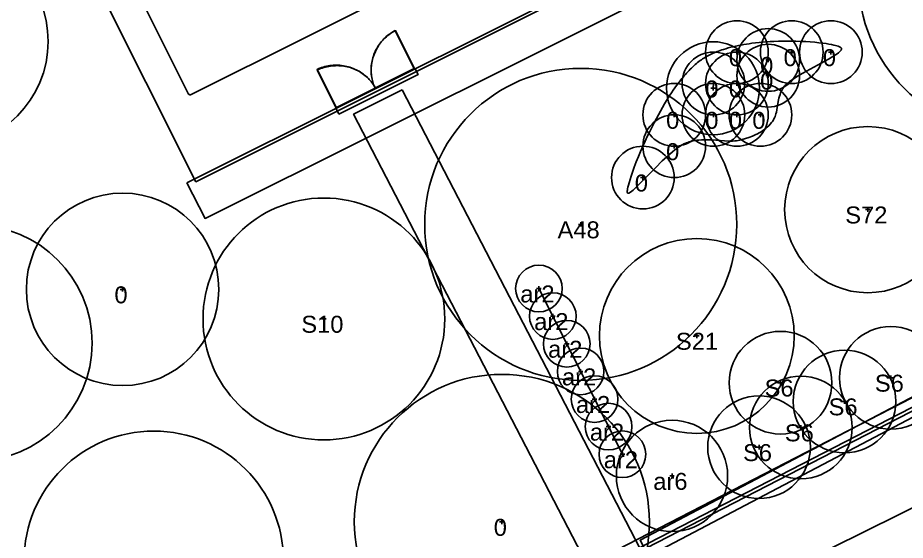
# Model space of a CAD drawing. Header units: millimetres. Extents: x 0 to 135, y -17 to 120.
# Drawn here: x 74.44 to 94.31, y 28.22 to 39.92 of the extents above; entities that cross this region are included whole.
import ezdxf

# ---------------------------------------------------------------- set-up
doc = ezdxf.new("R2010")
doc.units = ezdxf.units.MM
for name, color, linetype in [('Accessory', 7, 'Continuous'), ('Door', 7, 'Continuous'), ('Edging', 7, 'Continuous'), ('House', 7, 'Continuous'), ('Label', 7, 'Continuous'), ('Lot Boundary', 7, 'Continuous'), ('Path', 7, 'Continuous'), ('Plan View', 7, 'Continuous'), ('Plant', 7, 'Continuous'), ('Plant Fill', 7, 'Continuous'), ('Plant Row', 7, 'Continuous'), ('Region', 7, 'Continuous'), ('Road', 7, 'Continuous')]:
    doc.layers.add(name, color=color, linetype=linetype)
picture_1 = doc.add_image_def('image1.jpg', size_in_pixel=(8192, 8192))

# ---------------------------------------------------------------- blocks, each defined once
blk = doc.blocks.new('1')
at = {"flags": 1}
for tag in ['Export Name', 'Export Layer']:
    blk.add_attdef(tag, (0, 0), '', height=0.0254, dxfattribs=at)
at = {"layer": 'Plan View'}
image = blk.add_image(picture_1, insert=(0, 0), size_in_units=(120, 120), dxfattribs=dict(at, fade=50))
image.dxf.flags = 7
blk = doc.blocks.new('2')
at = {"layer": 'Path'}
blk.add_lwpolyline([(83.046, 38.308), (88.365, 28.048), (87.276, 27.5), (81.957, 37.759)], close=True, dxfattribs=at)
at = {"flags": 1}
for tag in ['Export Name', 'Export Layer']:
    blk.add_attdef(tag, (0, 0), '', height=0.0254, dxfattribs=at)
blk = doc.blocks.new('3')
at = {"layer": 'Road'}
blk.add_lwpolyline([(73.998, 18.606), (75.785, 19.524), (77.537, 20.423), (78.965, 21.154), (80.358, 21.865), (81.712, 22.556), (82.765, 23.091), (83.788, 23.61), (84.78, 24.112), (85.501, 24.476), (86.456, 24.957), (87.423, 25.443), (88.646, 26.055), (89.883, 26.674), (91.133, 27.296), (92.645, 28.048), (94.168, 28.803), (95.952, 29.686), (97.738, 30.567), (99.775, 31.57), (102.05, 32.686), (104.54, 33.906), (107.691, 35.445)], dxfattribs=at)
at = {"flags": 1}
for tag in ['Export Name', 'Export Layer']:
    blk.add_attdef(tag, (0, 0), '', height=0.0254, dxfattribs=at)
blk = doc.blocks.new('4')
at = {"layer": 'Path'}
blk.add_lwpolyline([(78.22, 36.225), (89.542, 41.879), (89.954, 41.079), (78.632, 35.425)], close=True, dxfattribs=at)
at = {"flags": 1}
for tag in ['Export Name', 'Export Layer']:
    blk.add_attdef(tag, (0, 0), '', height=0.0254, dxfattribs=at)
blk = doc.blocks.new('27')
at = {"layer": 'Region'}
blk.add_lwpolyline([(64.821, 16.135), (47.387, 45.257), (31.439, 73.695), (29.947, 76.615), (21.269, 96.585), (28.361, 102.197), (42.114, 109.413), (68.819, 118.294), (77.639, 101.149), (82.079, 93.44), (90.775, 78.391), (103.175, 55.304), (100.566, 53.62), (108.309, 38.555)], close=True, dxfattribs=at)
at = {"flags": 1}
for tag in ['Export Name', 'Export Layer']:
    blk.add_attdef(tag, (0, 0), '', height=0.0254, dxfattribs=at)
blk = doc.blocks.new('28')
at = {"layer": 'Region'}
blk.add_lwpolyline([(43.131, 53.427), (31.098, 74.909), (21.972, 95.987), (28.756, 101.559), (42.566, 108.747), (69.055, 117.711), (103.378, 54.961), (100.793, 53.427), (108.465, 38.325), (65.34, 16.116)], close=True, dxfattribs=at)
at = {"flags": 1}
for tag in ['Export Name', 'Export Layer']:
    blk.add_attdef(tag, (0, 0), '', height=0.0254, dxfattribs=at)
blk = doc.blocks.new('45')
at = {"layer": 'House'}
blk.add_lwpolyline([(89.606, 41.842), (78.428, 36.246), (76.19, 40.717), (87.368, 46.313)], close=True, dxfattribs=at)
at = {"flags": 1}
for tag in ['Export Name', 'Export Layer']:
    blk.add_attdef(tag, (0, 0), '', height=0.0254, dxfattribs=at)
blk = doc.blocks.new('62')
at = {"layer": 'Door'}
for points in [[(82.443, 38.341), (82.43, 38.369), (82.417, 38.397), (82.406, 38.425), (82.396, 38.454), (82.387, 38.483), (82.379, 38.512), (82.371, 38.541), (82.364, 38.578), (82.358, 38.615), (82.353, 38.653), (82.35, 38.69), (82.349, 38.727), (82.349, 38.765), (82.35, 38.802), (82.353, 38.839), (82.357, 38.876), (82.363, 38.913), (82.37, 38.95), (82.379, 38.987), (82.389, 39.023), (82.4, 39.059), (82.413, 39.094), (82.426, 39.129), (82.442, 39.163), (82.458, 39.197), (82.476, 39.23), (82.495, 39.263), (82.515, 39.295), (82.536, 39.326), (82.559, 39.357), (82.583, 39.386), (82.608, 39.415), (82.634, 39.443), (82.661, 39.469), (82.689, 39.495), (82.719, 39.52), (82.749, 39.543), (82.774, 39.561), (82.8, 39.579), (82.827, 39.595), (82.854, 39.611), (82.882, 39.626), (82.889, 39.629)], [(82.896, 39.633), (83.322, 38.781)], [(81.141, 38.746), (81.564, 37.901)], [(81.148, 38.749), (81.183, 38.765), (81.218, 38.78), (81.254, 38.792), (81.29, 38.804), (81.326, 38.814), (81.363, 38.823), (81.4, 38.83), (81.438, 38.836), (81.475, 38.841), (81.513, 38.844), (81.55, 38.845), (81.588, 38.846), (81.626, 38.845), (81.663, 38.843), (81.7, 38.839), (81.738, 38.834), (81.775, 38.828), (81.811, 38.82), (81.848, 38.811), (81.884, 38.801), (81.919, 38.789), (81.954, 38.776), (81.989, 38.762), (82.023, 38.747), (82.056, 38.73), (82.089, 38.712), (82.12, 38.693), (82.152, 38.673), (82.182, 38.651), (82.211, 38.628), (82.24, 38.604), (82.267, 38.579), (82.289, 38.558), (82.309, 38.536), (82.329, 38.513), (82.348, 38.49), (82.367, 38.466), (82.384, 38.441), (82.401, 38.415), (82.417, 38.389), (82.432, 38.361), (82.443, 38.341)]]:
    blk.add_lwpolyline(points, dxfattribs=at)
for points in [[(82.443, 38.341), (82.43, 38.368), (82.418, 38.396), (82.406, 38.425), (82.396, 38.453), (82.387, 38.482), (82.379, 38.511), (82.372, 38.541), (82.364, 38.577), (82.359, 38.614), (82.354, 38.651), (82.351, 38.689), (82.35, 38.726), (82.35, 38.763), (82.352, 38.801), (82.355, 38.838), (82.359, 38.875), (82.365, 38.912), (82.372, 38.949), (82.381, 38.985), (82.391, 39.021), (82.402, 39.057), (82.415, 39.092), (82.429, 39.127), (82.444, 39.162), (82.46, 39.196), (82.478, 39.229), (82.497, 39.262), (82.517, 39.294), (82.538, 39.325), (82.561, 39.355), (82.585, 39.385), (82.61, 39.414), (82.636, 39.442), (82.663, 39.468), (82.691, 39.494), (82.72, 39.519), (82.75, 39.543), (82.782, 39.565), (82.808, 39.583), (82.834, 39.599), (82.861, 39.615), (82.889, 39.629), (83.315, 38.777)], [(81.571, 37.904), (81.141, 38.763), (81.176, 38.779), (81.204, 38.79), (81.24, 38.803), (81.276, 38.815), (81.313, 38.825), (81.349, 38.834), (81.387, 38.841), (81.424, 38.847), (81.462, 38.852), (81.499, 38.855), (81.537, 38.856), (81.575, 38.857), (81.613, 38.855), (81.651, 38.853), (81.688, 38.849), (81.726, 38.844), (81.763, 38.837), (81.8, 38.829), (81.837, 38.82), (81.873, 38.81), (81.909, 38.798), (81.944, 38.785), (81.979, 38.77), (82.013, 38.755), (82.047, 38.738), (82.08, 38.72), (82.112, 38.7), (82.144, 38.68), (82.175, 38.658), (82.204, 38.635), (82.233, 38.611), (82.261, 38.585), (82.288, 38.559), (82.309, 38.537), (82.329, 38.514), (82.348, 38.49), (82.366, 38.466), (82.384, 38.441), (82.401, 38.415), (82.417, 38.389), (82.432, 38.361), (82.443, 38.341)], [(81.627, 37.758), (81.556, 37.9), (83.327, 38.787), (83.399, 38.645)]]:
    blk.add_lwpolyline(points, close=True, dxfattribs=at)
at = {"flags": 1}
for tag in ['Export Name', 'Export Layer']:
    blk.add_attdef(tag, (0, 0), '', height=0.0254, dxfattribs=at)
blk = doc.blocks.new('189')
at = {"layer": 'Plant'}
for points in [[(73.412, 32.637), (73.514, 32.637)], [(73.463, 32.586), (73.463, 32.688)]]:
    blk.add_lwpolyline(points, dxfattribs=at)
blk.add_circle((73.463, 32.637), 2.639, dxfattribs=at)
at = {"flags": 1}
for tag in ['Export Name', 'Export Layer']:
    blk.add_attdef(tag, (0, 0), '', height=0.0254, dxfattribs=at)
blk = doc.blocks.new('195')
at = {"layer": 'Plant'}
for points in [[(72.721, 39.386), (72.822, 39.386)], [(72.772, 39.335), (72.772, 39.437)]]:
    blk.add_lwpolyline(points, dxfattribs=at)
blk.add_circle((72.772, 39.386), 2.348, dxfattribs=at)
at = {"flags": 1}
for tag in ['Export Name', 'Export Layer']:
    blk.add_attdef(tag, (0, 0), '', height=0.0254, dxfattribs=at)
blk = doc.blocks.new('200')
at = {"layer": 'Accessory'}
blk.add_lwpolyline([(78.269, 38.203), (78.277, 38.198), (78.29, 38.195), (78.304, 38.196), (88.652, 43.353), (88.666, 43.364), (88.679, 43.383), (88.684, 43.404), (88.676, 43.445), (86.011, 48.788), (85.998, 48.804), (85.984, 48.812), (85.97, 48.815), (85.957, 48.814), (75.609, 43.657), (75.595, 43.646), (75.579, 43.621), (75.578, 43.594), (75.597, 43.54), (78.25, 38.223)], close=True, dxfattribs=at)
at = {"flags": 1}
for tag in ['Export Name', 'Export Layer']:
    blk.add_attdef(tag, (0, 0), '', height=0.0254, dxfattribs=at)
blk = doc.blocks.new('204')
at = {"layer": 'Plant'}
for points in [[(85.225, 28.634), (85.326, 28.634)], [(85.276, 28.583), (85.276, 28.685)]]:
    blk.add_lwpolyline(points, dxfattribs=at)
blk.add_circle((85.276, 28.634), 3.303, dxfattribs=at)
at = {"flags": 1}
for tag in ['Export Name', 'Export Layer']:
    blk.add_attdef(tag, (0, 0), '', height=0.0254, dxfattribs=at)
blk = doc.blocks.new('205')
at = {"layer": 'Plant'}
for points in [[(96.74, 40.835), (96.841, 40.835)], [(96.79, 40.784), (96.79, 40.886)]]:
    blk.add_lwpolyline(points, dxfattribs=at)
blk.add_circle((96.79, 40.835), 3.536, dxfattribs=at)
at = {"flags": 1}
for tag in ['Export Name', 'Export Layer']:
    blk.add_attdef(tag, (0, 0), '', height=0.0254, dxfattribs=at)
blk = doc.blocks.new('206')
at = {"layer": 'Plant'}
for points in [[(90.003, 38.29), (90.003, 38.392)], [(89.953, 38.341), (90.054, 38.341)]]:
    blk.add_lwpolyline(points, dxfattribs=at)
blk.add_circle((90.003, 38.341), 1.04, dxfattribs=at)
at = {"flags": 1}
for tag in ['Export Name', 'Export Layer']:
    blk.add_attdef(tag, (0, 0), '', height=0.0254, dxfattribs=at)
blk = doc.blocks.new('207')
at = {"layer": 'Plant'}
for points in [[(76.734, 33.839), (76.835, 33.839)], [(76.785, 33.788), (76.785, 33.89)]]:
    blk.add_lwpolyline(points, dxfattribs=at)
blk.add_circle((76.785, 33.839), 2.154, dxfattribs=at)
at = {"flags": 1}
for tag in ['Export Name', 'Export Layer']:
    blk.add_attdef(tag, (0, 0), '', height=0.0254, dxfattribs=at)
blk = doc.blocks.new('210')
at = {"layer": 'Plant'}
for points in [[(89.59, 32.796), (89.691, 32.796)], [(89.64, 32.746), (89.64, 32.847)]]:
    blk.add_lwpolyline(points, dxfattribs=at)
blk.add_circle((89.64, 32.796), 2.18, dxfattribs=at)
at = {"flags": 1}
for tag in ['Export Name', 'Export Layer']:
    blk.add_attdef(tag, (0, 0), '', height=0.0254, dxfattribs=at)
blk = doc.blocks.new('214')
at = {"layer": 'Plant'}
for points in [[(86.99, 35.293), (87.092, 35.293)], [(87.041, 35.243), (87.041, 35.344)]]:
    blk.add_lwpolyline(points, dxfattribs=at)
blk.add_circle((87.041, 35.293), 3.492, dxfattribs=at)
at = {"flags": 1}
for tag in ['Export Name', 'Export Layer']:
    blk.add_attdef(tag, (0, 0), '', height=0.0254, dxfattribs=at)
blk = doc.blocks.new('220')
at = {"layer": 'Plant'}
for points in [[(77.484, 27.714), (77.484, 27.816)], [(77.433, 27.765), (77.535, 27.765)]]:
    blk.add_lwpolyline(points, dxfattribs=at)
blk.add_circle((77.484, 27.765), 2.903, dxfattribs=at)
at = {"flags": 1}
for tag in ['Export Name', 'Export Layer']:
    blk.add_attdef(tag, (0, 0), '', height=0.0254, dxfattribs=at)
blk = doc.blocks.new('225')
at = {"layer": 'Plant'}
for points in [[(89.034, 29.664), (89.135, 29.664)], [(89.085, 29.613), (89.085, 29.714)]]:
    blk.add_lwpolyline(points, dxfattribs=at)
blk.add_circle((89.085, 29.664), 1.246, dxfattribs=at)
at = {"flags": 1}
for tag in ['Export Name', 'Export Layer']:
    blk.add_attdef(tag, (0, 0), '', height=0.0254, dxfattribs=at)
blk = doc.blocks.new('227')
at = {"layer": 'Plant'}
for points in [[(81.292, 33.127), (81.292, 33.228)], [(81.241, 33.177), (81.343, 33.177)]]:
    blk.add_lwpolyline(points, dxfattribs=at)
blk.add_circle((81.292, 33.177), 2.706, dxfattribs=at)
at = {"flags": 1}
for tag in ['Export Name', 'Export Layer']:
    blk.add_attdef(tag, (0, 0), '', height=0.0254, dxfattribs=at)
blk = doc.blocks.new('239')
at = {"layer": 'Plant'}
for points in [[(93.933, 31.859), (94.035, 31.859)], [(93.984, 31.809), (93.984, 31.91)]]:
    blk.add_lwpolyline(points, dxfattribs=at)
blk.add_circle((93.984, 31.859), 1.149, dxfattribs=at)
at = {"flags": 1}
for tag in ['Export Name', 'Export Layer']:
    blk.add_attdef(tag, (0, 0), '', height=0.0254, dxfattribs=at)
blk = doc.blocks.new('240')
at = {"layer": 'Plant'}
for points in [[(92.898, 31.329), (92.999, 31.329)], [(92.948, 31.278), (92.948, 31.38)]]:
    blk.add_lwpolyline(points, dxfattribs=at)
blk.add_circle((92.948, 31.329), 1.149, dxfattribs=at)
at = {"flags": 1}
for tag in ['Export Name', 'Export Layer']:
    blk.add_attdef(tag, (0, 0), '', height=0.0254, dxfattribs=at)
blk = doc.blocks.new('241')
at = {"layer": 'Plant'}
for points in [[(90.982, 30.305), (91.083, 30.305)], [(91.033, 30.254), (91.033, 30.356)]]:
    blk.add_lwpolyline(points, dxfattribs=at)
blk.add_circle((91.033, 30.305), 1.149, dxfattribs=at)
at = {"flags": 1}
for tag in ['Export Name', 'Export Layer']:
    blk.add_attdef(tag, (0, 0), '', height=0.0254, dxfattribs=at)
blk = doc.blocks.new('242')
at = {"layer": 'Plant'}
for points in [[(91.969, 30.697), (91.969, 30.798)], [(91.918, 30.748), (92.02, 30.748)]]:
    blk.add_lwpolyline(points, dxfattribs=at)
blk.add_circle((91.969, 30.748), 1.149, dxfattribs=at)
at = {"flags": 1}
for tag in ['Export Name', 'Export Layer']:
    blk.add_attdef(tag, (0, 0), '', height=0.0254, dxfattribs=at)
blk = doc.blocks.new('252')
at = {"layer": 'Plant'}
for points in [[(91.515, 31.699), (91.515, 31.801)], [(91.464, 31.75), (91.566, 31.75)]]:
    blk.add_lwpolyline(points, dxfattribs=at)
blk.add_circle((91.515, 31.75), 1.149, dxfattribs=at)
at = {"flags": 1}
for tag in ['Export Name', 'Export Layer']:
    blk.add_attdef(tag, (0, 0), '', height=0.0254, dxfattribs=at)
blk = doc.blocks.new('254')
at = {"layer": 'Plant'}
for points in [[(93.415, 35.623), (93.517, 35.623)], [(93.466, 35.573), (93.466, 35.674)]]:
    blk.add_lwpolyline(points, dxfattribs=at)
blk.add_circle((93.466, 35.623), 1.859, dxfattribs=at)
at = {"flags": 1}
for tag in ['Export Name', 'Export Layer']:
    blk.add_attdef(tag, (0, 0), '', height=0.0254, dxfattribs=at)
blk = doc.blocks.new('375')
at = {"layer": 'Plant Row'}
for points in [[(86.055, 33.858), (86.157, 33.858)], [(86.106, 33.808), (86.106, 33.909)], [(86.106, 33.858), (87.975, 30.147)], [(86.367, 33.24), (86.468, 33.24)], [(86.417, 33.189), (86.417, 33.291)], [(86.678, 32.621), (86.78, 32.621)], [(86.729, 32.571), (86.729, 32.672)], [(86.99, 32.003), (87.091, 32.003)], [(87.04, 31.952), (87.04, 32.054)], [(87.352, 31.334), (87.352, 31.435)], [(87.301, 31.384), (87.403, 31.384)], [(87.664, 30.715), (87.664, 30.817)], [(87.613, 30.766), (87.714, 30.766)], [(87.924, 30.147), (88.026, 30.147)], [(87.975, 30.097), (87.975, 30.198)]]:
    blk.add_lwpolyline(points, dxfattribs=at)
for centre in [(86.106, 33.858), (86.417, 33.24), (86.729, 32.621), (87.04, 32.003), (87.352, 31.384), (87.664, 30.766), (87.975, 30.147)]:
    blk.add_circle(centre, 0.522, dxfattribs=at)
at = {"flags": 1}
for tag in ['Export Name', 'Export Layer']:
    blk.add_attdef(tag, (0, 0), '', height=0.0254, dxfattribs=at)
blk = doc.blocks.new('381')
at = {"layer": 'Plant Fill'}
blk.add_lwpolyline([(92.877, 39.234), (92.878, 39.23), (92.879, 39.225), (92.879, 39.22), (92.878, 39.215), (92.876, 39.21), (92.874, 39.204), (92.87, 39.196), (92.864, 39.187), (92.856, 39.178), (92.845, 39.165), (92.831, 39.152), (92.81, 39.135), (92.782, 39.113), (92.743, 39.086), (92.686, 39.049), (92.592, 38.992), (92.017, 38.676), (91.898, 38.607), (91.82, 38.559), (91.763, 38.521), (91.718, 38.489), (91.683, 38.463), (91.657, 38.441), (91.638, 38.424), (91.621, 38.408), (91.606, 38.391), (91.597, 38.38), (91.582, 38.359), (91.568, 38.338), (91.555, 38.317), (91.54, 38.291), (91.527, 38.264), (91.515, 38.236), (91.503, 38.203), (91.491, 38.164), (91.479, 38.119), (91.464, 38.046), (91.433, 37.86), (91.422, 37.806), (91.412, 37.768), (91.402, 37.737), (91.391, 37.706), (91.38, 37.68), (91.368, 37.655), (91.358, 37.636), (91.346, 37.617), (91.333, 37.598), (91.319, 37.58), (91.312, 37.57), (91.281, 37.535), (91.249, 37.501), (91.217, 37.47), (91.185, 37.442), (91.152, 37.415), (91.119, 37.391), (91.079, 37.364), (91.039, 37.34), (90.998, 37.318), (90.95, 37.295), (90.889, 37.269), (90.807, 37.239), (90.653, 37.19), (90.626, 37.182), (90.599, 37.175), (90.566, 37.168), (90.531, 37.163), (90.49, 37.16), (90.436, 37.158), (90.357, 37.159), (89.972, 37.185), (89.878, 37.188), (89.803, 37.188), (89.742, 37.185), (89.688, 37.181), (89.64, 37.175), (89.593, 37.168), (89.552, 37.16), (89.512, 37.151), (89.472, 37.14), (89.438, 37.129), (89.405, 37.117), (89.392, 37.112), (89.372, 37.103), (89.352, 37.094), (89.324, 37.079), (89.296, 37.063), (89.267, 37.045), (89.23, 37.02), (89.191, 36.993), (89.145, 36.958), (89.097, 36.92), (89.033, 36.865), (88.959, 36.8), (88.868, 36.714), (88.712, 36.561), (88.337, 36.177), (88.261, 36.103), (88.214, 36.061), (88.182, 36.035), (88.158, 36.017), (88.143, 36.007), (88.13, 35.999), (88.121, 35.995), (88.113, 35.992), (88.105, 35.991), (88.101, 35.99), (88.097, 35.991), (88.093, 35.992), (88.09, 35.993), (88.089, 35.995), (88.087, 35.996), (88.086, 35.997), (88.085, 35.999), (88.084, 36.004), (88.083, 36.011), (88.082, 36.018), (88.082, 36.027), (88.083, 36.043), (88.085, 36.061), (88.09, 36.09), (88.097, 36.123), (88.109, 36.17), (88.124, 36.224), (88.146, 36.296), (88.172, 36.375), (88.202, 36.463), (88.241, 36.572), (88.286, 36.69), (88.336, 36.815), (88.383, 36.926), (88.432, 37.041), (88.485, 37.159), (88.531, 37.258), (88.58, 37.359), (88.63, 37.461), (88.682, 37.563), (88.735, 37.666), (88.779, 37.747), (88.824, 37.828), (88.87, 37.909), (88.917, 37.988), (88.965, 38.067), (89.001, 38.125), (89.038, 38.182), (89.075, 38.239), (89.113, 38.294), (89.151, 38.349), (89.189, 38.402), (89.228, 38.454), (89.267, 38.505), (89.307, 38.555), (89.333, 38.587), (89.36, 38.619), (89.386, 38.65), (89.413, 38.68), (89.44, 38.71), (89.467, 38.738), (89.494, 38.766), (89.521, 38.793), (89.549, 38.82), (89.576, 38.845), (89.604, 38.87), (89.631, 38.893), (89.659, 38.916), (89.686, 38.938), (89.714, 38.959), (89.742, 38.978), (89.769, 38.997), (89.783, 39.006), (89.812, 39.023), (89.84, 39.04), (89.87, 39.057), (89.9, 39.073), (89.931, 39.089), (89.963, 39.104), (89.995, 39.118), (90.028, 39.132), (90.061, 39.146), (90.095, 39.16), (90.129, 39.173), (90.164, 39.185), (90.199, 39.197), (90.235, 39.209), (90.29, 39.225), (90.345, 39.241), (90.401, 39.256), (90.459, 39.27), (90.516, 39.283), (90.575, 39.296), (90.634, 39.307), (90.694, 39.318), (90.754, 39.328), (90.815, 39.337), (90.875, 39.346), (90.957, 39.356), (91.039, 39.365), (91.121, 39.372), (91.203, 39.379), (91.285, 39.384), (91.367, 39.389), (91.468, 39.392), (91.568, 39.395), (91.667, 39.396), (91.764, 39.395), (91.86, 39.394), (91.971, 39.39), (92.078, 39.384), (92.181, 39.378), (92.279, 39.37), (92.371, 39.36), (92.458, 39.35), (92.538, 39.339), (92.599, 39.328), (92.655, 39.318), (92.706, 39.307), (92.742, 39.298), (92.774, 39.289), (92.802, 39.28), (92.821, 39.273), (92.837, 39.266), (92.846, 39.262), (92.854, 39.257), (92.861, 39.253), (92.867, 39.248), (92.872, 39.243), (92.875, 39.239), (92.876, 39.237)], close=True, dxfattribs=at)
for points in [[(90.487, 39.148), (90.589, 39.148)], [(90.538, 39.097), (90.538, 39.199)], [(91.715, 39.148), (91.817, 39.148)], [(91.766, 39.097), (91.766, 39.199)], [(92.592, 39.148), (92.694, 39.148)], [(92.643, 39.097), (92.643, 39.199)], [(91.189, 38.973), (91.29, 38.973)], [(91.239, 38.922), (91.239, 39.023)], [(91.189, 38.622), (91.29, 38.622)], [(91.239, 38.571), (91.239, 38.672)], [(89.961, 38.446), (90.062, 38.446)], [(90.012, 38.395), (90.012, 38.497)], [(90.487, 38.446), (90.589, 38.446)], [(90.538, 38.395), (90.538, 38.497)], [(89.135, 37.694), (89.135, 37.795)], [(90.012, 37.694), (90.012, 37.795)], [(90.538, 37.694), (90.538, 37.795)], [(91.064, 37.694), (91.064, 37.795)], [(89.084, 37.745), (89.185, 37.745)], [(89.961, 37.745), (90.062, 37.745)], [(90.487, 37.745), (90.589, 37.745)], [(91.013, 37.745), (91.115, 37.745)], [(89.084, 37.043), (89.185, 37.043)], [(89.135, 36.992), (89.135, 37.094)], [(88.433, 36.291), (88.433, 36.392)], [(88.382, 36.341), (88.484, 36.341)]]:
    blk.add_lwpolyline(points, dxfattribs=at)
for centre in [(90.538, 39.148), (91.766, 39.148), (92.643, 39.148), (91.239, 38.973), (90.012, 38.446), (90.538, 38.446), (91.239, 38.622), (89.135, 37.745), (90.012, 37.745), (90.538, 37.745), (91.064, 37.745), (89.135, 37.043), (88.433, 36.341)]:
    blk.add_circle(centre, 0.702, dxfattribs=at)
at = {"flags": 1}
for tag in ['Export Name', 'Export Layer']:
    blk.add_attdef(tag, (0, 0), '', height=0.0254, dxfattribs=at)
blk = doc.blocks.new('384')
at = {"layer": 'Edging'}
blk.add_lwpolyline([(108.368, 38.283), (88.558, 27.865), (88.369, 28.225), (108.179, 38.643)], close=True, dxfattribs=at)
at = {"flags": 1}
for tag in ['Export Name', 'Export Layer']:
    blk.add_attdef(tag, (0, 0), '', height=0.0254, dxfattribs=at)
blk = doc.blocks.new('385')
at = {"layer": 'Lot Boundary'}
blk.add_lwpolyline([(43.065, 53.479), (31.032, 74.961), (21.906, 96.039), (28.69, 101.612), (42.5, 108.799), (68.989, 117.764), (103.311, 55.014), (100.727, 53.479), (108.399, 38.377), (65.274, 16.169)], close=True, dxfattribs=at)
at = {"flags": 1}
for tag in ['Export Name', 'Export Layer']:
    blk.add_attdef(tag, (0, 0), '', height=0.0254, dxfattribs=at)
blk = doc.blocks.new('662')
at = {"flags": 1}
for tag in ['Export Name', 'Export Layer']:
    blk.add_attdef(tag, (0, 0), '', height=0.0254, dxfattribs=at)
at = {"layer": 'Label', "insert": (92.462, 39.215), "char_height": 0.37948, "attachment_point": 1}
blk.add_mtext('\\fArial|b0|i0;0', dxfattribs=at)
blk = doc.blocks.new('663')
at = {"flags": 1}
for tag in ['Export Name', 'Export Layer']:
    blk.add_attdef(tag, (0, 0), '', height=0.0254, dxfattribs=at)
at = {"layer": 'Label', "insert": (91.058, 39.04), "char_height": 0.37948, "attachment_point": 1}
blk.add_mtext('\\fArial|b0|i0;0', dxfattribs=at)
blk = doc.blocks.new('664')
at = {"flags": 1}
for tag in ['Export Name', 'Export Layer']:
    blk.add_attdef(tag, (0, 0), '', height=0.0254, dxfattribs=at)
at = {"layer": 'Label', "insert": (91.584, 39.215), "char_height": 0.37948, "attachment_point": 1}
blk.add_mtext('\\fArial|b0|i0;0', dxfattribs=at)
blk = doc.blocks.new('665')
at = {"flags": 1}
for tag in ['Export Name', 'Export Layer']:
    blk.add_attdef(tag, (0, 0), '', height=0.0254, dxfattribs=at)
at = {"layer": 'Label', "insert": (90.357, 39.215), "char_height": 0.37948, "attachment_point": 1}
blk.add_mtext('\\fArial|b0|i0;0', dxfattribs=at)
blk = doc.blocks.new('668')
at = {"flags": 1}
for tag in ['Export Name', 'Export Layer']:
    blk.add_attdef(tag, (0, 0), '', height=0.0254, dxfattribs=at)
at = {"layer": 'Label', "insert": (91.058, 38.689), "char_height": 0.37948, "attachment_point": 1}
blk.add_mtext('\\fArial|b0|i0;0', dxfattribs=at)
blk = doc.blocks.new('669')
at = {"flags": 1}
for tag in ['Export Name', 'Export Layer']:
    blk.add_attdef(tag, (0, 0), '', height=0.0254, dxfattribs=at)
at = {"layer": 'Label', "insert": (90.357, 38.514), "char_height": 0.37948, "attachment_point": 1}
blk.add_mtext('\\fArial|b0|i0;0', dxfattribs=at)
blk = doc.blocks.new('670')
at = {"flags": 1}
for tag in ['Export Name', 'Export Layer']:
    blk.add_attdef(tag, (0, 0), '', height=0.0254, dxfattribs=at)
at = {"layer": 'Label', "insert": (89.83, 38.514), "char_height": 0.37948, "attachment_point": 1}
blk.add_mtext('\\fArial|b0|i0;0', dxfattribs=at)
blk = doc.blocks.new('673')
at = {"flags": 1}
for tag in ['Export Name', 'Export Layer']:
    blk.add_attdef(tag, (0, 0), '', height=0.0254, dxfattribs=at)
at = {"layer": 'Label', "insert": (90.883, 37.812), "char_height": 0.37948, "attachment_point": 1}
blk.add_mtext('\\fArial|b0|i0;0', dxfattribs=at)
blk = doc.blocks.new('674')
at = {"flags": 1}
for tag in ['Export Name', 'Export Layer']:
    blk.add_attdef(tag, (0, 0), '', height=0.0254, dxfattribs=at)
at = {"layer": 'Label', "insert": (90.357, 37.812), "char_height": 0.37948, "attachment_point": 1}
blk.add_mtext('\\fArial|b0|i0;0', dxfattribs=at)
blk = doc.blocks.new('675')
at = {"flags": 1}
for tag in ['Export Name', 'Export Layer']:
    blk.add_attdef(tag, (0, 0), '', height=0.0254, dxfattribs=at)
at = {"layer": 'Label', "insert": (89.83, 37.812), "char_height": 0.37948, "attachment_point": 1}
blk.add_mtext('\\fArial|b0|i0;0', dxfattribs=at)
blk = doc.blocks.new('676')
at = {"flags": 1}
for tag in ['Export Name', 'Export Layer']:
    blk.add_attdef(tag, (0, 0), '', height=0.0254, dxfattribs=at)
at = {"layer": 'Label', "insert": (88.953, 37.812), "char_height": 0.37948, "attachment_point": 1}
blk.add_mtext('\\fArial|b0|i0;0', dxfattribs=at)
blk = doc.blocks.new('677')
at = {"flags": 1}
for tag in ['Export Name', 'Export Layer']:
    blk.add_attdef(tag, (0, 0), '', height=0.0254, dxfattribs=at)
at = {"layer": 'Label', "insert": (88.953, 37.11), "char_height": 0.37948, "attachment_point": 1}
blk.add_mtext('\\fArial|b0|i0;0', dxfattribs=at)
blk = doc.blocks.new('679')
at = {"flags": 1}
for tag in ['Export Name', 'Export Layer']:
    blk.add_attdef(tag, (0, 0), '', height=0.0254, dxfattribs=at)
at = {"layer": 'Label', "insert": (88.252, 36.409), "char_height": 0.37948, "attachment_point": 1}
blk.add_mtext('\\fArial|b0|i0;0', dxfattribs=at)
blk = doc.blocks.new('683')
at = {"flags": 1}
for tag in ['Export Name', 'Export Layer']:
    blk.add_attdef(tag, (0, 0), '', height=0.0254, dxfattribs=at)
at = {"layer": 'Label', "insert": (92.963, 35.693), "char_height": 0.37948, "attachment_point": 1}
blk.add_mtext('\\fArial|b0|i0;S72', dxfattribs=at)
blk = doc.blocks.new('684')
at = {"flags": 1}
for tag in ['Export Name', 'Export Layer']:
    blk.add_attdef(tag, (0, 0), '', height=0.0254, dxfattribs=at)
at = {"layer": 'Label', "insert": (86.523, 35.361), "char_height": 0.37948, "attachment_point": 1}
blk.add_mtext('\\fArial|b0|i0;A48', dxfattribs=at)
blk = doc.blocks.new('690')
at = {"flags": 1}
for tag in ['Export Name', 'Export Layer']:
    blk.add_attdef(tag, (0, 0), '', height=0.0254, dxfattribs=at)
at = {"layer": 'Label', "insert": (85.689, 33.926), "char_height": 0.37948, "attachment_point": 1}
blk.add_mtext('\\fArial|b0|i0;ar2', dxfattribs=at)
blk = doc.blocks.new('691')
at = {"flags": 1}
for tag in ['Export Name', 'Export Layer']:
    blk.add_attdef(tag, (0, 0), '', height=0.0254, dxfattribs=at)
at = {"layer": 'Label', "insert": (76.603, 33.906), "char_height": 0.37948, "attachment_point": 1}
blk.add_mtext('\\fArial|b0|i0;0', dxfattribs=at)
blk = doc.blocks.new('693')
at = {"flags": 1}
for tag in ['Export Name', 'Export Layer']:
    blk.add_attdef(tag, (0, 0), '', height=0.0254, dxfattribs=at)
at = {"layer": 'Label', "insert": (89.172, 32.866), "char_height": 0.37948, "attachment_point": 1}
blk.add_mtext('\\fArial|b0|i0;S21', dxfattribs=at)
blk = doc.blocks.new('694')
at = {"flags": 1}
for tag in ['Export Name', 'Export Layer']:
    blk.add_attdef(tag, (0, 0), '', height=0.0254, dxfattribs=at)
at = {"layer": 'Label', "insert": (86.312, 32.689), "char_height": 0.37948, "attachment_point": 1}
blk.add_mtext('\\fArial|b0|i0;ar2', dxfattribs=at)
blk = doc.blocks.new('695')
at = {"flags": 1}
for tag in ['Export Name', 'Export Layer']:
    blk.add_attdef(tag, (0, 0), '', height=0.0254, dxfattribs=at)
at = {"layer": 'Label', "insert": (86, 33.307), "char_height": 0.37948, "attachment_point": 1}
blk.add_mtext('\\fArial|b0|i0;ar2', dxfattribs=at)
blk = doc.blocks.new('696')
at = {"flags": 1}
for tag in ['Export Name', 'Export Layer']:
    blk.add_attdef(tag, (0, 0), '', height=0.0254, dxfattribs=at)
at = {"layer": 'Label', "insert": (80.787, 33.247), "char_height": 0.37948, "attachment_point": 1}
blk.add_mtext('\\fArial|b0|i0;S10', dxfattribs=at)
blk = doc.blocks.new('699')
at = {"flags": 1}
for tag in ['Export Name', 'Export Layer']:
    blk.add_attdef(tag, (0, 0), '', height=0.0254, dxfattribs=at)
at = {"layer": 'Label', "insert": (93.626, 31.929), "char_height": 0.37948, "attachment_point": 1}
blk.add_mtext('\\fArial|b0|i0;S6', dxfattribs=at)
blk = doc.blocks.new('700')
at = {"flags": 1}
for tag in ['Export Name', 'Export Layer']:
    blk.add_attdef(tag, (0, 0), '', height=0.0254, dxfattribs=at)
at = {"layer": 'Label', "insert": (91.158, 31.82), "char_height": 0.37948, "attachment_point": 1}
blk.add_mtext('\\fArial|b0|i0;S6', dxfattribs=at)
blk = doc.blocks.new('701')
at = {"flags": 1}
for tag in ['Export Name', 'Export Layer']:
    blk.add_attdef(tag, (0, 0), '', height=0.0254, dxfattribs=at)
at = {"layer": 'Label', "insert": (86.623, 32.07), "char_height": 0.37948, "attachment_point": 1}
blk.add_mtext('\\fArial|b0|i0;ar2', dxfattribs=at)
blk = doc.blocks.new('702')
at = {"flags": 1}
for tag in ['Export Name', 'Export Layer']:
    blk.add_attdef(tag, (0, 0), '', height=0.0254, dxfattribs=at)
at = {"layer": 'Label', "insert": (92.591, 31.399), "char_height": 0.37948, "attachment_point": 1}
blk.add_mtext('\\fArial|b0|i0;S6', dxfattribs=at)
blk = doc.blocks.new('703')
at = {"flags": 1}
for tag in ['Export Name', 'Export Layer']:
    blk.add_attdef(tag, (0, 0), '', height=0.0254, dxfattribs=at)
at = {"layer": 'Label', "insert": (91.611, 30.817), "char_height": 0.37948, "attachment_point": 1}
blk.add_mtext('\\fArial|b0|i0;S6', dxfattribs=at)
blk = doc.blocks.new('704')
at = {"flags": 1}
for tag in ['Export Name', 'Export Layer']:
    blk.add_attdef(tag, (0, 0), '', height=0.0254, dxfattribs=at)
at = {"layer": 'Label', "insert": (87.247, 30.833), "char_height": 0.37948, "attachment_point": 1}
blk.add_mtext('\\fArial|b0|i0;ar2', dxfattribs=at)
blk = doc.blocks.new('705')
at = {"flags": 1}
for tag in ['Export Name', 'Export Layer']:
    blk.add_attdef(tag, (0, 0), '', height=0.0254, dxfattribs=at)
at = {"layer": 'Label', "insert": (86.935, 31.452), "char_height": 0.37948, "attachment_point": 1}
blk.add_mtext('\\fArial|b0|i0;ar2', dxfattribs=at)
blk = doc.blocks.new('707')
at = {"flags": 1}
for tag in ['Export Name', 'Export Layer']:
    blk.add_attdef(tag, (0, 0), '', height=0.0254, dxfattribs=at)
at = {"layer": 'Label', "insert": (90.675, 30.375), "char_height": 0.37948, "attachment_point": 1}
blk.add_mtext('\\fArial|b0|i0;S6', dxfattribs=at)
blk = doc.blocks.new('708')
at = {"flags": 1}
for tag in ['Export Name', 'Export Layer']:
    blk.add_attdef(tag, (0, 0), '', height=0.0254, dxfattribs=at)
at = {"layer": 'Label', "insert": (88.666, 29.731), "char_height": 0.37948, "attachment_point": 1}
blk.add_mtext('\\fArial|b0|i0;ar6', dxfattribs=at)
blk = doc.blocks.new('709')
at = {"flags": 1}
for tag in ['Export Name', 'Export Layer']:
    blk.add_attdef(tag, (0, 0), '', height=0.0254, dxfattribs=at)
at = {"layer": 'Label', "insert": (87.558, 30.215), "char_height": 0.37948, "attachment_point": 1}
blk.add_mtext('\\fArial|b0|i0;ar2', dxfattribs=at)
blk = doc.blocks.new('710')
at = {"flags": 1}
for tag in ['Export Name', 'Export Layer']:
    blk.add_attdef(tag, (0, 0), '', height=0.0254, dxfattribs=at)
at = {"layer": 'Label', "insert": (85.094, 28.702), "char_height": 0.37948, "attachment_point": 1}
blk.add_mtext('\\fArial|b0|i0;0', dxfattribs=at)

msp = doc.modelspace()

# ---------------------------------------------------------------- block references
at = {"layer": 'Accessory', "color": 7}
msp.add_blockref('200', (0, 0), dxfattribs=at)
at = {"layer": 'Door', "color": 7}
msp.add_blockref('62', (0, 0), dxfattribs=at)
at = {"layer": 'Edging', "color": 7}
msp.add_blockref('384', (0, 0), dxfattribs=at)
at = {"layer": 'House', "color": 7}
msp.add_blockref('45', (0, 0), dxfattribs=at)
at = {"layer": 'Label', "color": 7}
for name in ['665', '664', '662', '663', '668', '670', '669', '676', '675', '674', '673', '677', '679', '683', '684', '691', '690', '696', '695', '693', '694', '701', '700', '699', '705', '702', '704', '703', '709', '707', '708', '710']:
    msp.add_blockref(name, (0, 0), dxfattribs=at)
at = {"layer": 'Lot Boundary', "color": 7}
msp.add_blockref('385', (0, 0), dxfattribs=at)
at = {"layer": 'Path', "color": 7}
for name in ['4', '2']:
    msp.add_blockref(name, (0, 0), dxfattribs=at)
at = {"layer": 'Plan View', "color": 7}
msp.add_blockref('1', (0, 0), dxfattribs=at)
at = {"layer": 'Plant', "color": 7}
for name in ['205', '195', '206', '214', '254', '207', '227', '189', '210', '239', '252', '240', '204', '242', '241', '225', '220']:
    msp.add_blockref(name, (0, 0), dxfattribs=at)
at = {"layer": 'Plant Fill', "color": 7}
msp.add_blockref('381', (0, 0), dxfattribs=at)
at = {"layer": 'Plant Row', "color": 7}
msp.add_blockref('375', (0, 0), dxfattribs=at)
at = {"layer": 'Region', "color": 7}
for name in ['27', '28']:
    msp.add_blockref(name, (0, 0), dxfattribs=at)
at = {"layer": 'Road', "color": 7}
msp.add_blockref('3', (0, 0), dxfattribs=at)

doc.saveas('drawing.dxf')
